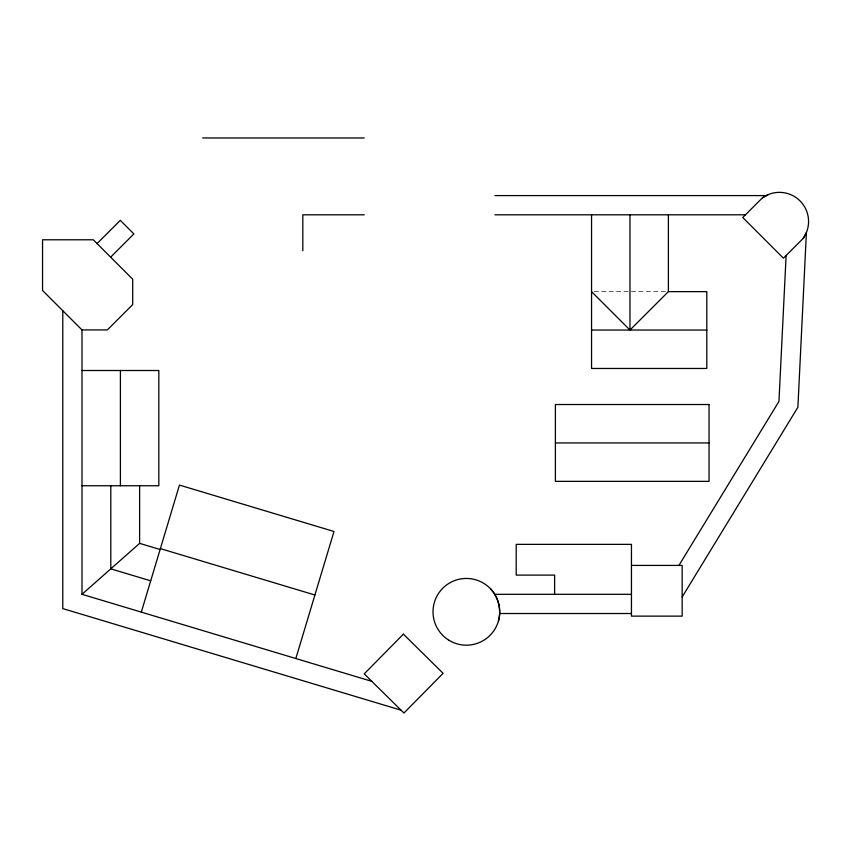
<?xml version="1.0" encoding="UTF-8"?>
<svg xmlns="http://www.w3.org/2000/svg" width="851" height="851" viewBox="0 0 851 851"><rect width="100%" height="100%" fill="white"/><g stroke="black" fill="none" stroke-linecap="round" stroke-linejoin="round"><path stroke-width="0.64" stroke-dasharray="4.25 3.19" d="M594.2 291.638L665.737 291.638"/><path stroke-width="1.28" d="M786.122 255.46L778.942 401.438L678.917 565.415M498.399 621.219C501.526 609.89 498.505 597.434 490.538 588.796M141.309 612.124L179.455 485.081L333.986 531.492L295.84 658.525M768.442 194.517L762.475 197.794L742.753 217.516L783.409 258.183L803.131 238.461L806.408 232.493L797.887 407.267L682.162 596.976M97.067 243.588L120.299 220.356L133.873 233.94L110.651 257.162M591.551 291.638L629.974 330.05L668.386 291.638L668.386 214.803M371.802 681.343L81.994 594.306L139.617 543.374L139.617 485.751M202.676 137.968L364.281 137.968M494.92 195.592L766.474 195.592M364.281 214.803L302.818 214.803L302.818 250.758M494.92 214.803L745.465 214.803M668.386 291.638L706.798 291.638L706.798 368.462L591.551 368.462L591.551 214.803M81.994 329.933L107.343 329.933L132.703 304.573L132.703 279.224L93.259 239.78L42.55 239.78L42.55 290.489L81.994 329.933L81.994 594.306M591.551 330.05L706.798 330.05M81.994 370.504L158.829 370.504L158.829 485.751L81.994 485.751M555.395 442.935L709.053 442.935M631.453 565.415L682.162 565.415L682.162 616.124L631.453 616.124L631.453 544.363L516.206 544.363L516.206 575.106L554.618 575.106L554.618 594.306M494.569 594.306L631.453 594.306M499.601 613.518L631.453 613.518M160.382 548.608L314.913 595.009M139.617 543.374L160.105 549.523M150.701 580.829L110.8 568.84L110.8 485.751M401.055 710.181L62.783 608.593L62.783 310.721M629.974 214.803L629.974 330.05M120.406 370.504L120.406 485.751M762.475 197.794A29.147 29.147 0 0 1 803.131 238.461M403.385 634.144L364.228 673.864L403.938 713.032L443.105 673.311L403.385 634.144M709.053 404.523L555.395 404.523L555.395 481.358L709.053 481.358L709.053 404.523M449.009 640.303A33.37 33.37 0 0 0 499.739 612.614A33.37 33.37 0 0 0 450.402 582.52A33.37 33.37 0 0 0 449.009 640.303"/></g></svg>
